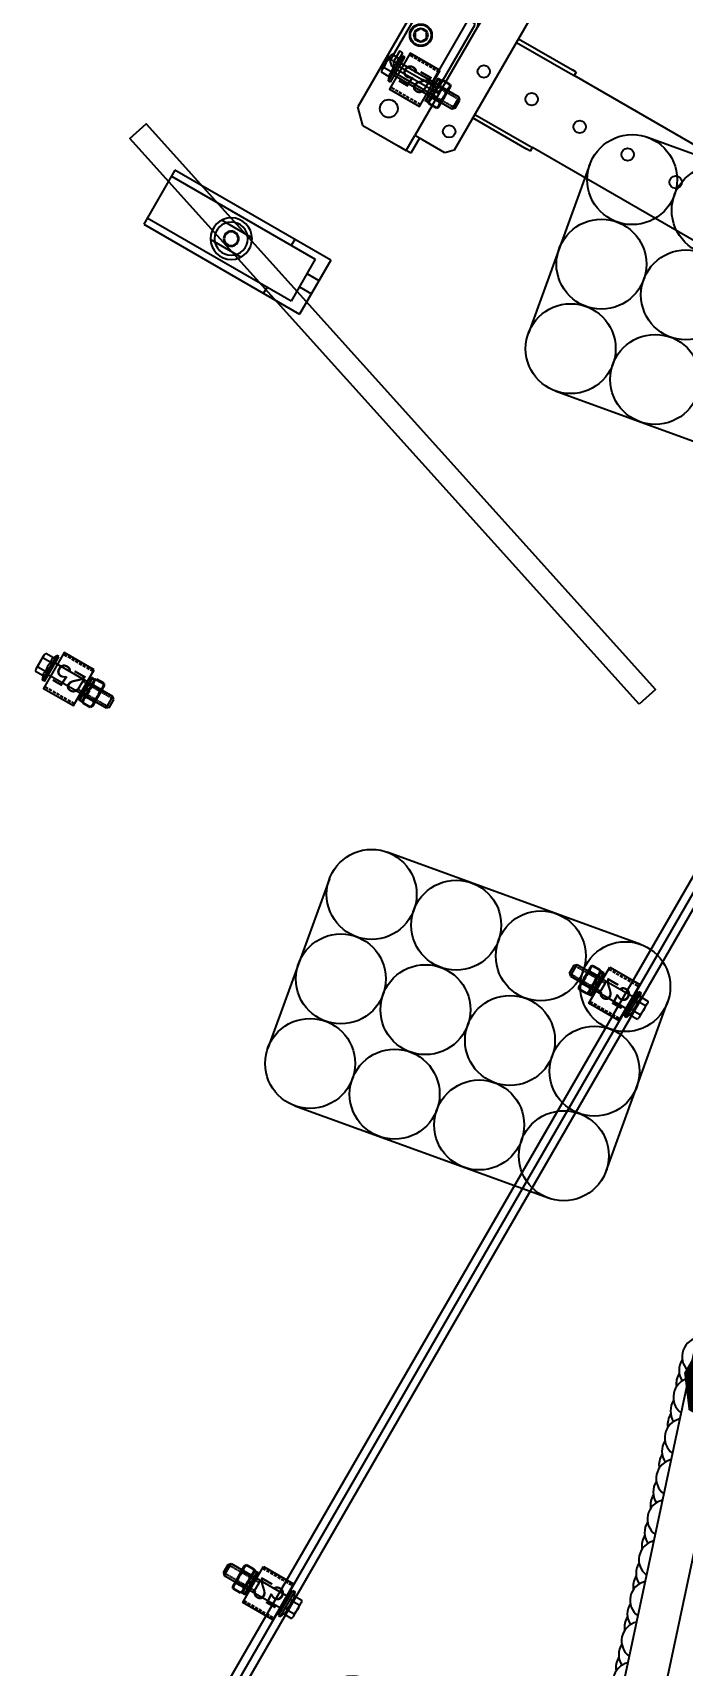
# Model space of a CAD drawing. Header units: millimetres. Extents: x -383313 to -161684, y -117025 to 99224.
# Drawn here: x -335409 to -334939, y 31163 to 32343 of the extents above; entities that cross this region are included whole.
import ezdxf

# ---------------------------------------------------------------- set-up
doc = ezdxf.new("R2010")
doc.units = ezdxf.units.MM
doc.header["$MEASUREMENT"] = 0
for name, pattern in [('DASHED', [0.75, 0.5, -0.25]), ('ESKD_shtrih', [4, 3, -1]), ('GR-201-P$0$GEN3A', [3.125, 2.25, -0.875])]:
    doc.linetypes.add(name, pattern=pattern)
doc.layers.get('Defpoints').update_dxf_attribs({"color": 31})
for name, color, linetype in [('PH-2649', 7, 'Continuous'), ('PV-17B0', 7, 'Continuous'), ('PV-2649', 7, 'Continuous'), ('Ограждение конвейеров', 3, 'Continuous')]:
    doc.layers.add(name, color=color, linetype=linetype)
doc.layers.add('ОСНОВНАЯ', color=7, linetype='Continuous', lineweight=40)
doc.layers.add('ШТРИХОВАЯ', color=3, linetype='ESKD_shtrih', lineweight=13)
doc.dimstyles.new('ISO-25', dxfattribs={"dimtxt": 2.5, "dimasz": 2.5, "dimexe": 1.25, "dimexo": 0.625, "dimtad": 1, "dimtxsty": 'Standard', "dimcen": 2.5, "dimadec": 0, "dimazin": 0, "dimtfac": 1, "dimtmove": 0, "dimatfit": 3, "dimfxl": 1, "dimarcsym": 0})

# ---------------------------------------------------------------- blocks, each defined once
blk = doc.blocks.new('*D145')
at = {"color": 0, "linetype": 'ByBlock', "lineweight": -2, "transparency": 16777216}
for p, q in [((-202.575, 1200), (61.375, 1200)), ((-209.875, 0), (61.375, 0))]:
    blk.add_line(p, q, dxfattribs=at)
at = {"layer": 'Defpoints', "color": 0, "transparency": 16777216}
for p in [(-203.2, 1200), (60.125, 1200), (-210.5, 0)]:
    blk.add_point(p, dxfattribs=at)
at = {"color": 0, "transparency": 16777216, "insert": (9.5, 600), "char_height": 100, "attachment_point": 5, "rotation": 90}
blk.add_mtext('1200', dxfattribs=at)
blk = doc.blocks.new('A$C287bafe4')
for points in [[(65, 260), (-65, 260)], [(-97.5, 227.5), (-97.5, 32.5)], [(97.5, 32.5), (97.5, 227.5)], [(-65, 0), (65, 0)]]:
    blk.add_lwpolyline(points)
for centre in [(-65, 227.5), (0, 227.5), (65, 227.5), (-65, 162.5), (0, 162.5), (65, 162.5), (-65, 97.5), (0, 97.5), (65, 97.5), (-65, 32.5), (0, 32.5), (65, 32.5)]:
    blk.add_circle(centre, 32.5)
blk = doc.blocks.new('Опора 3160')
at = {"color": 13}
for p, q in [((-266, 97.5), (-256, 107.5)), ((-226.7, 107.5), (-256, 107.5)), ((-220, 107.5), (-226.7, 107.5)), ((-220, 95), (-220, 107.5)), ((-220, 107.5), (-216, 107.5)), ((-216, 107.5), (-216, 95)), ((216, 107.5), (216, 95)), ((220, 107.5), (216, 107.5)), ((226.7, 107.5), (220, 107.5)), ((220, 95), (220, 107.5)), ((226.7, 107.5), (256, 107.5)), ((266, 97.5), (256, 107.5)), ((-266, 97.5), (-266, -37.5)), ((-220, 95), (-213.7, 95)), ((-220, 95), (-220, 55.5)), ((-213.7, 95), (-195, 95)), ((-195, 95), (-190, 90)), ((195, 95), (190, 90)), ((213.7, 95), (195, 95)), ((220, 95), (213.7, 95)), ((220, 95), (220, 55.5)), ((266, 97.5), (266, -37.5)), ((-190, 90), (-190, -30)), ((190, 90), (190, -30)), ((-262.5, 57), (-259.5, 60)), ((-259.5, 60), (-258, 60)), ((-255, 63), (-258, 63)), ((-258, 60), (-258, 63)), ((-258, 60), (-255.5, 60)), ((-224.5, 60), (-255.5, 60)), ((-255, 63), (-220, 63)), ((-224.5, 60), (-220, 60)), ((-190, 63), (-145, 63)), ((-190, 60), (-145, 60)), ((-142, 63), (-145, 63)), ((-145, 60), (-142, 60)), ((-142, 63), (-142, 60)), ((142, 60), (-142, 60)), ((142, 63), (145, 63)), ((142, 63), (142, 60)), ((145, 60), (142, 60)), ((190, 63), (145, 63)), ((190, 60), (145, 60)), ((255, 63), (220, 63)), ((224.5, 60), (220, 60)), ((224.5, 60), (255.5, 60)), ((255, 63), (258, 63)), ((258, 60), (255.5, 60)), ((258, 60), (258, 63)), ((259.5, 60), (258, 60)), ((262.5, 57), (259.5, 60)), ((-262.5, 3), (-262.5, 57)), ((-260, 55.5), (-260, 47.5)), ((-260, 47.5), (-257.5, 47.5)), ((-257.5, 47.5), (-257.5, 55.5)), ((-255.5, 57.5), (-224.5, 57.5)), ((-235.5, 57.5), (-235.5, 57)), ((-235.5, 57), (-235.2, 57)), ((-228.5, 57), (-235.2, 57)), ((-228.5, 57), (-223.2, 57)), ((-228.5, 57), (-228.5, 3)), ((-222.5, 55.5), (-222.5, 4.5)), ((-220, 4.5), (-220, 55.5)), ((220, 4.5), (220, 55.5)), ((222.5, 55.5), (222.5, 4.5)), ((228.5, 57), (223.2, 57)), ((255.5, 57.5), (224.5, 57.5)), ((228.5, 57), (235.2, 57)), ((228.5, 57), (228.5, 3)), ((235.5, 57), (235.2, 57)), ((235.5, 57.5), (235.5, 57)), ((257.5, 47.5), (257.5, 55.5)), ((260, 47.5), (257.5, 47.5)), ((260, 55.5), (260, 47.5)), ((262.5, 3), (262.5, 57)), ((-257.5, 12.5), (-260, 12.5)), ((-260, 12.5), (-260, 4.5)), ((-257.5, 4.5), (-257.5, 12.5)), ((257.5, 12.5), (260, 12.5)), ((257.5, 4.5), (257.5, 12.5)), ((260, 12.5), (260, 4.5)), ((-259.5, 0), (-262.5, 3)), ((-258, 0), (-259.5, 0)), ((-258, 0), (-255.5, 0)), ((-258, 0), (-258, -3)), ((-224.5, 2.5), (-255.5, 2.5)), ((-255.5, 0), (-224.5, 0)), ((-235.5, 3), (-235.5, 2.5)), ((-235.2, 3), (-235.5, 3)), ((-235.2, 3), (-228.5, 3)), ((-223.2, 3), (-228.5, 3)), ((-224.5, 0), (-220, 0)), ((-220, 4.5), (-220, -35)), ((-190, 0), (-145, 0)), ((-145, 0), (-142, 0)), ((142, 0), (-142, 0)), ((-142, -3), (-142, 0)), ((145, 0), (142, 0)), ((142, -3), (142, 0)), ((190, 0), (145, 0)), ((220, 4.5), (220, -35)), ((224.5, 0), (220, 0)), ((223.2, 3), (228.5, 3)), ((224.5, 2.5), (255.5, 2.5)), ((255.5, 0), (224.5, 0)), ((235.2, 3), (228.5, 3)), ((235.2, 3), (235.5, 3)), ((235.5, 3), (235.5, 2.5)), ((258, 0), (255.5, 0)), ((258, 0), (259.5, 0)), ((258, 0), (258, -3)), ((259.5, 0), (262.5, 3)), ((-255, -3), (-258, -3)), ((-255, -3), (-220, -3)), ((-190, -3), (-145, -3)), ((-142, -3), (-145, -3)), ((142, -3), (145, -3)), ((190, -3), (145, -3)), ((255, -3), (220, -3)), ((255, -3), (258, -3)), ((-220, -47.5), (-220, -35)), ((-213.7, -35), (-220, -35)), ((-216, -35), (-216, -47.5)), ((-195, -35), (-213.7, -35)), ((-190, -30), (-195, -35)), ((190, -30), (195, -35)), ((195, -35), (213.7, -35)), ((213.7, -35), (220, -35)), ((216, -35), (216, -47.5)), ((220, -47.5), (220, -35)), ((-256, -47.5), (-266, -37.5)), ((256, -47.5), (266, -37.5)), ((-256, -47.5), (-226.7, -47.5)), ((-226.7, -47.5), (-220, -47.5)), ((-216, -47.5), (-220, -47.5)), ((216, -47.5), (220, -47.5)), ((220, -47.5), (226.7, -47.5)), ((256, -47.5), (226.7, -47.5))]:
    blk.add_line(p, q, dxfattribs=at)
for centre, radius in [((-246, 87.5), 12), ((246, 87.5), 12), ((-246, 87.5), 6.5), ((-200, 80), 4.5), ((200, 80), 4.5), ((246, 87.5), 6.5), ((-252.5, 30), 8), ((-252.5, 30), 7.5), ((252.5, 30), 8), ((252.5, 30), 7.5), ((-252.5, 30), 5), ((-200, 30), 4.5), ((-160, 30), 4.5), ((-120, 30), 4.5), ((-80, 30), 4.5), ((-40, 30), 4.5), ((0, 30), 4.5), ((40, 30), 4.5), ((80, 30), 4.5), ((120, 30), 4.5), ((160, 30), 4.5), ((200, 30), 4.5), ((252.5, 30), 5), ((-246, -27.5), 6.5), ((-200, -20), 4.5), ((200, -20), 4.5), ((246, -27.5), 6.5)]:
    blk.add_circle(centre, radius, dxfattribs=at)
for centre, radius, start, end in [((-255.5, 55.5), 4.5, 90, 180), ((-224.5, 55.5), 4.5, 0, 90), ((224.5, 55.5), 4.5, 90, 180), ((255.5, 55.5), 4.5, 0, 90), ((-255.5, 55.5), 2, 90, 180), ((-224.5, 55.5), 2, 0, 90), ((224.5, 55.5), 2, 90, 180), ((255.5, 55.5), 2, 0, 90), ((-255.5, 4.5), 4.5, 180, 270), ((-255.5, 4.5), 2, 180, 270), ((-224.5, 4.5), 2, 270, 0), ((-224.5, 4.5), 4.5, 270, 0), ((224.5, 4.5), 4.5, 180, 270), ((224.5, 4.5), 2, 180, 270), ((255.5, 4.5), 2, 270, 0), ((255.5, 4.5), 4.5, 270, 0)]:
    blk.add_arc(centre, radius, start, end, dxfattribs=at)
for points in [[(-254.8, 34), (-256, 32), (-257.1, 30)], [(-257.1, 30), (-256, 28), (-254.8, 26)], [(-250.2, 34), (-252.5, 34), (-254.8, 34)], [(-254.8, 26), (-252.5, 26), (-250.2, 26)], [(-247.9, 30), (-249, 32), (-250.2, 34)], [(-250.2, 26), (-249, 28), (-247.9, 30)], [(247.9, 30), (249, 32), (250.2, 34)], [(250.2, 26), (249, 28), (247.9, 30)], [(250.2, 34), (252.5, 34), (254.8, 34)], [(254.8, 26), (252.5, 26), (250.2, 26)], [(254.8, 34), (256, 32), (257.1, 30)], [(257.1, 30), (256, 28), (254.8, 26)]]:
    blk.add_rational_spline(points, [1.04422863406, 1.20577136594, 1.04422863406], degree=2, dxfattribs=at)
blk = doc.blocks.new('Держатель ограждения 25')
at = {"layer": 'Ограждение конвейеров', "color": 41, "linetype": 'GR-201-P$0$GEN3A'}
for p, q in [((-25, 13.5), (0, 13.5)), ((-25, -13.5), (0, -13.5))]:
    blk.add_line(p, q, dxfattribs=at)
at = {"layer": 'Ограждение конвейеров', "color": 41}
blk.add_lwpolyline([(-25, -15), (0, -15), (0, 15), (-25, 15)], close=True, dxfattribs=at)
blk.add_text('25', height=15, dxfattribs=at).set_placement((-23.4, -7.8))
blk = doc.blocks.new('Hex Flange Screw - 10 x 50 mm side')
at = {"color": 0, "linetype": 'Continuous'}
for p, q in [((-9.5, -5.5), (-9.5, 5.5)), ((-2.7, 7.4), (-9, 7.4)), ((-2.7, 3.7), (-9, 3.7)), ((-1.5, 10.2), (-2.7, 7.4)), ((-1.5, -10.2), (-1.5, 10.2)), ((0, 10.2), (-1.5, 10.2)), ((0, -10.2), (0, 10.2)), ((47.6, 4.9), (0, 4.9)), ((23.6, -4.9), (23.6, 4.9)), ((49.2, 3.3), (47.6, 4.9)), ((47.6, -4.9), (47.6, 4.9)), ((49.2, -3.3), (49.2, 3.3)), ((-2.7, -3.7), (-9, -3.7)), ((-2.7, -7.4), (-9, -7.4)), ((-1.5, -10.2), (-2.7, -7.4)), ((0, -10.2), (-1.5, -10.2)), ((47.6, -4.9), (0, -4.9)), ((49.2, -3.3), (47.6, -4.9))]:
    blk.add_line(p, q, dxfattribs=at)
at = {"color": 0, "linetype": 'DASHED'}
for p, q in [((47.6, 3.3), (23.6, 3.3)), ((47.6, -3.3), (23.6, -3.3))]:
    blk.add_line(p, q, dxfattribs=at)
at = {"color": 0, "linetype": 'Continuous'}
for centre, radius, start, end in [((-6.1, 5.5), 3.4, 147.1328, 212.8672), ((3.2, 0), 12.8, 163, 197), ((0.1, 5.5), 3.4, 147.1328, 212.8672), ((9.5, 0), 12.8, 162.88, 196.7786), ((-6.1, -5.5), 3.4, 147.1328, 212.8672), ((0.1, -5.5), 3.4, 147.1328, 212.8672)]:
    blk.add_arc(centre, radius, start, end, dxfattribs=at)
blk = doc.blocks.new('din934_М10')
at = {"layer": 'ОСНОВНАЯ'}
for p, q in [((0, 7.4), (0, -7.4)), ((0.9, 9.8), (7.1, 9.8)), ((7.1, 4.9), (0.9, 4.9)), ((8, 7.4), (8, -7.4)), ((7.1, -4.9), (0.9, -4.9)), ((7.1, -9.8), (0.9, -9.8))]:
    blk.add_line(p, q, dxfattribs=at)
for centre, radius, start, end in [((3.8, 7.4), 3.82, 140, 220), ((13.9, 0), 13.9, 159.3718, 200.6282), ((4.2, 7.4), 3.82, 320, 40), ((-5.9, 0), 13.9, 339.3718, 20.6282), ((3.8, -7.4), 3.82, 140, 220), ((4.2, -7.4), 3.82, 320, 40)]:
    blk.add_arc(centre, radius, start, end, dxfattribs=at)
at = {"layer": 'ШТРИХОВАЯ'}
for p, q in [((8, 5), (0, 5)), ((0, 5), (0.8, 4.2)), ((7.2, 4.2), (0.8, 4.2)), ((0.8, 4.2), (0.8, -4.2)), ((8, 5), (7.2, 4.2)), ((7.2, 4.2), (7.2, -4.2)), ((0, -5), (0.8, -4.2)), ((8, -5), (0, -5)), ((7.2, -4.2), (0.8, -4.2)), ((8, -5), (7.2, -4.2))]:
    blk.add_line(p, q, dxfattribs=at)
blk = doc.blocks.new('DIN127_10')
at = {"layer": 'ОСНОВНАЯ'}
blk.add_line((2.2, 1.1), (0, -1.1), dxfattribs=at)
blk.add_lwpolyline([(2.2, -9.1), (2.2, 9), (0, 9), (0, -9.1)], close=True, dxfattribs=at)
at = {"layer": 'ШТРИХОВАЯ'}
for p, q in [((0, 5.3), (2.2, 5.3)), ((0, -5.4), (2.2, -5.4))]:
    blk.add_line(p, q, dxfattribs=at)
blk = doc.blocks.new('*U218')
at = {"layer": 'PV-2649'}
for p, q in [((190.2, 9747), (-1741.7, 9229.4)), ((198, 9718), (-1733.9, 9200.4))]:
    blk.add_line(p, q, dxfattribs=at)
for centre, start, end in [((-527.9, 9548.4), 40.3769, 169.6231), ((-518.2, 9551), 84.0752, 125.9248), ((-508.6, 9553.6), 84.0752, 150.5847), ((-498.9, 9556.1), 40.3769, 169.6231), ((-566.5, 9538), 84.0752, 150.5847), ((-556.8, 9540.6), 40.3769, 169.6231), ((-547.2, 9543.2), 84.0752, 125.9248), ((-537.5, 9545.8), 84.0752, 150.5847), ((-614.8, 9525.1), 40.3769, 169.6231), ((-605.1, 9527.7), 84.0752, 125.9248), ((-595.5, 9530.3), 84.0752, 150.5847), ((-585.8, 9532.8), 40.3769, 169.6231), ((-576.2, 9535.4), 84.0752, 125.9248), ((-653.4, 9514.7), 84.0752, 150.5847), ((-643.8, 9517.3), 40.3769, 169.6231), ((-634.1, 9519.9), 84.0752, 125.9248), ((-624.5, 9522.5), 84.0752, 150.5847), ((-701.7, 9501.8), 40.3769, 169.6231), ((-692.1, 9504.4), 84.0752, 125.9248), ((-682.4, 9507), 84.0752, 150.5847), ((-672.8, 9509.6), 40.3769, 169.6231), ((-663.1, 9512.1), 84.0752, 125.9248), ((-730.7, 9494), 40.3769, 169.6231), ((-721.1, 9496.6), 84.0752, 125.9248), ((-711.4, 9499.2), 84.0752, 150.5847)]:
    blk.add_arc(centre, 14, start, end, dxfattribs=at)
blk = doc.blocks.new('*U222')
at = {"layer": 'PV-2649'}
for p, q in [((-5069.4, 9236.1), (-5114.4, 9236.1)), ((-5114.4, 9106.1), (-5114.4, 9236.1)), ((-5069.4, 9236.1), (-5069.4, 9106.1)), ((-5069.4, 9106.1), (-5114.4, 9106.1))]:
    blk.add_line(p, q, dxfattribs=at)
for radius in [15, 12, 5]:
    blk.add_circle((-5091.9, 9166.1), radius, dxfattribs=at)
blk = doc.blocks.new('*U223')
at = {"layer": 'PH-2649'}
for p, q in [((-5097.4, 9226.1), (-5097.4, 9236.1)), ((-5086.4, 9226.1), (-5086.4, 9236.1)), ((-5091.9, 9226.1), (-5109.4, 9226.1)), ((-5109.4, 9226.1), (-5109.4, 9106.1)), ((-5074.4, 9226.1), (-5091.9, 9226.1)), ((-5074.4, 9106.1), (-5074.4, 9226.1)), ((-5109.4, 9206.1), (-5114.4, 9206.1)), ((-5069.4, 9206.1), (-5074.4, 9206.1)), ((-5100, 9178.7), (-5100, 9153.5)), ((-5083.8, 9178.7), (-5083.8, 9153.5))]:
    blk.add_line(p, q, dxfattribs=at)
blk.add_circle((-5091.9, 9166.1), 5.5, dxfattribs=at)
blk = doc.blocks.new('*U144')
at = {"layer": 'PV-17B0'}
for p, q in [((-215, 1200), (-215, 0)), ((-209, 1200), (-209, 0)), ((-203.2, 1200), (-203.2, 0))]:
    blk.add_line(p, q, dxfattribs=at)
dim = blk.add_linear_dim(base=(60.125, 1200), p1=(-210.5, 0), p2=(-203.2, 1200), angle=90, dimstyle='ISO-25', override={"dimtxt": 100, "dimasz": 5, "dimsd1": 1, "dimsd2": 1, "dimfxl": 1.5, "dimarcsym": 1})
dim.commit()
dim.dimension.update_dxf_attribs({"geometry": '*D145', "text_midpoint": (60.125, 600), "dimtype": 160})

msp = doc.modelspace()

# ---------------------------------------------------------------- linework, layer by layer
at = {"ltscale": 100}
msp.add_lwpolyline([(-334970.74158, 31857.8261), (-335338.76341, 32266.55575), (-335326.87309, 32277.26184), (-334958.85126, 31868.53219)], close=True, dxfattribs=at)

# ---------------------------------------------------------------- block references
for name, p, rotation in [('Опора 3160', (-334924.81436, 32189.07711), 329.9999999999999), ('DIN127_10', (-335120.37883, 32301.8854), 329.9999999999981), ('din934_М10', (-335118.47357, 32300.7854), 329.9999999999981), ('*U144', (-335145.58168, 30933.39461), 329.9999999999998), ('DIN127_10', (-335370.37883, 31868.8727), 329.9999999999981), ('din934_М10', (-335368.47357, 31867.7727), 329.9999999999981)]:
    msp.add_blockref(name, p, dxfattribs=dict(rotation=rotation))
at = {"yscale": 1.016002032004053, "zscale": 1.016002032004053}
for p, xscale, rotation in [((-335145.2547, 32316.39913), 1.016002032004053, 330.0000000000001), ((-335395.2547, 31883.38643), 1.016002032004053, 330.0000000000001), ((-334976.09841, 31641.38643), -1.016002032004053, 329.9999999999914), ((-335226.09841, 31208.37372), -1.016002032004053, 329.9999999999914)]:
    msp.add_blockref('Hex Flange Screw - 10 x 50 mm side', p, dxfattribs=dict(at, xscale=xscale, rotation=rotation))
at = {"ltscale": 100, "rotation": 69.99999999999999}
for p in [(-334784.25425, 32098.02793), (-334972.45607, 31581.53816), (-334986.5994, 30984.37022)]:
    msp.add_blockref('A$C287bafe4', p, dxfattribs=at)
at = {"xscale": -1, "rotation": 329.9999999999933}
for name, p in [('din934_М10', (-335003.01085, 31656.7727)), ('DIN127_10', (-335001.1056, 31655.6727)), ('din934_М10', (-335253.01085, 31223.76)), ('DIN127_10', (-335251.1056, 31222.66))]:
    msp.add_blockref(name, p, dxfattribs=at)
at = {"layer": 'PH-2649', "xscale": -1, "rotation": 240.0000000000212}
msp.add_blockref('*U223', (-340657.55624, 41187.01334), dxfattribs=at)
at = {"layer": 'PV-2649', "xscale": -1, "rotation": 240.0000000000212}
msp.add_blockref('*U222', (-340657.55624, 41187.01334), dxfattribs=at)
at = {"layer": 'PV-2649', "rotation": 62.99999999999488}
msp.add_blockref('*U218', (-326184.75535, 27492.4897), dxfattribs=at)
at = {"layer": 'Ограждение конвейеров', "rotation": 150}
for p in [(-335143.57637, 32315.30608), (-335393.57637, 31882.29338)]:
    msp.add_blockref('Держатель ограждения 25', p, dxfattribs=at)
at = {"layer": 'Ограждение конвейеров', "xscale": -1}
for p, rotation in [((-334977.88418, 31642.29338), 150.0000000000145), ((-334977.88418, 31642.29338), 149.9999999999915), ((-335227.88418, 31209.28068), 150.0000000000145), ((-335227.88418, 31209.28068), 149.9999999999915)]:
    msp.add_blockref('Держатель ограждения 25', p, dxfattribs=dict(at, rotation=rotation))

doc.saveas('drawing.dxf')
